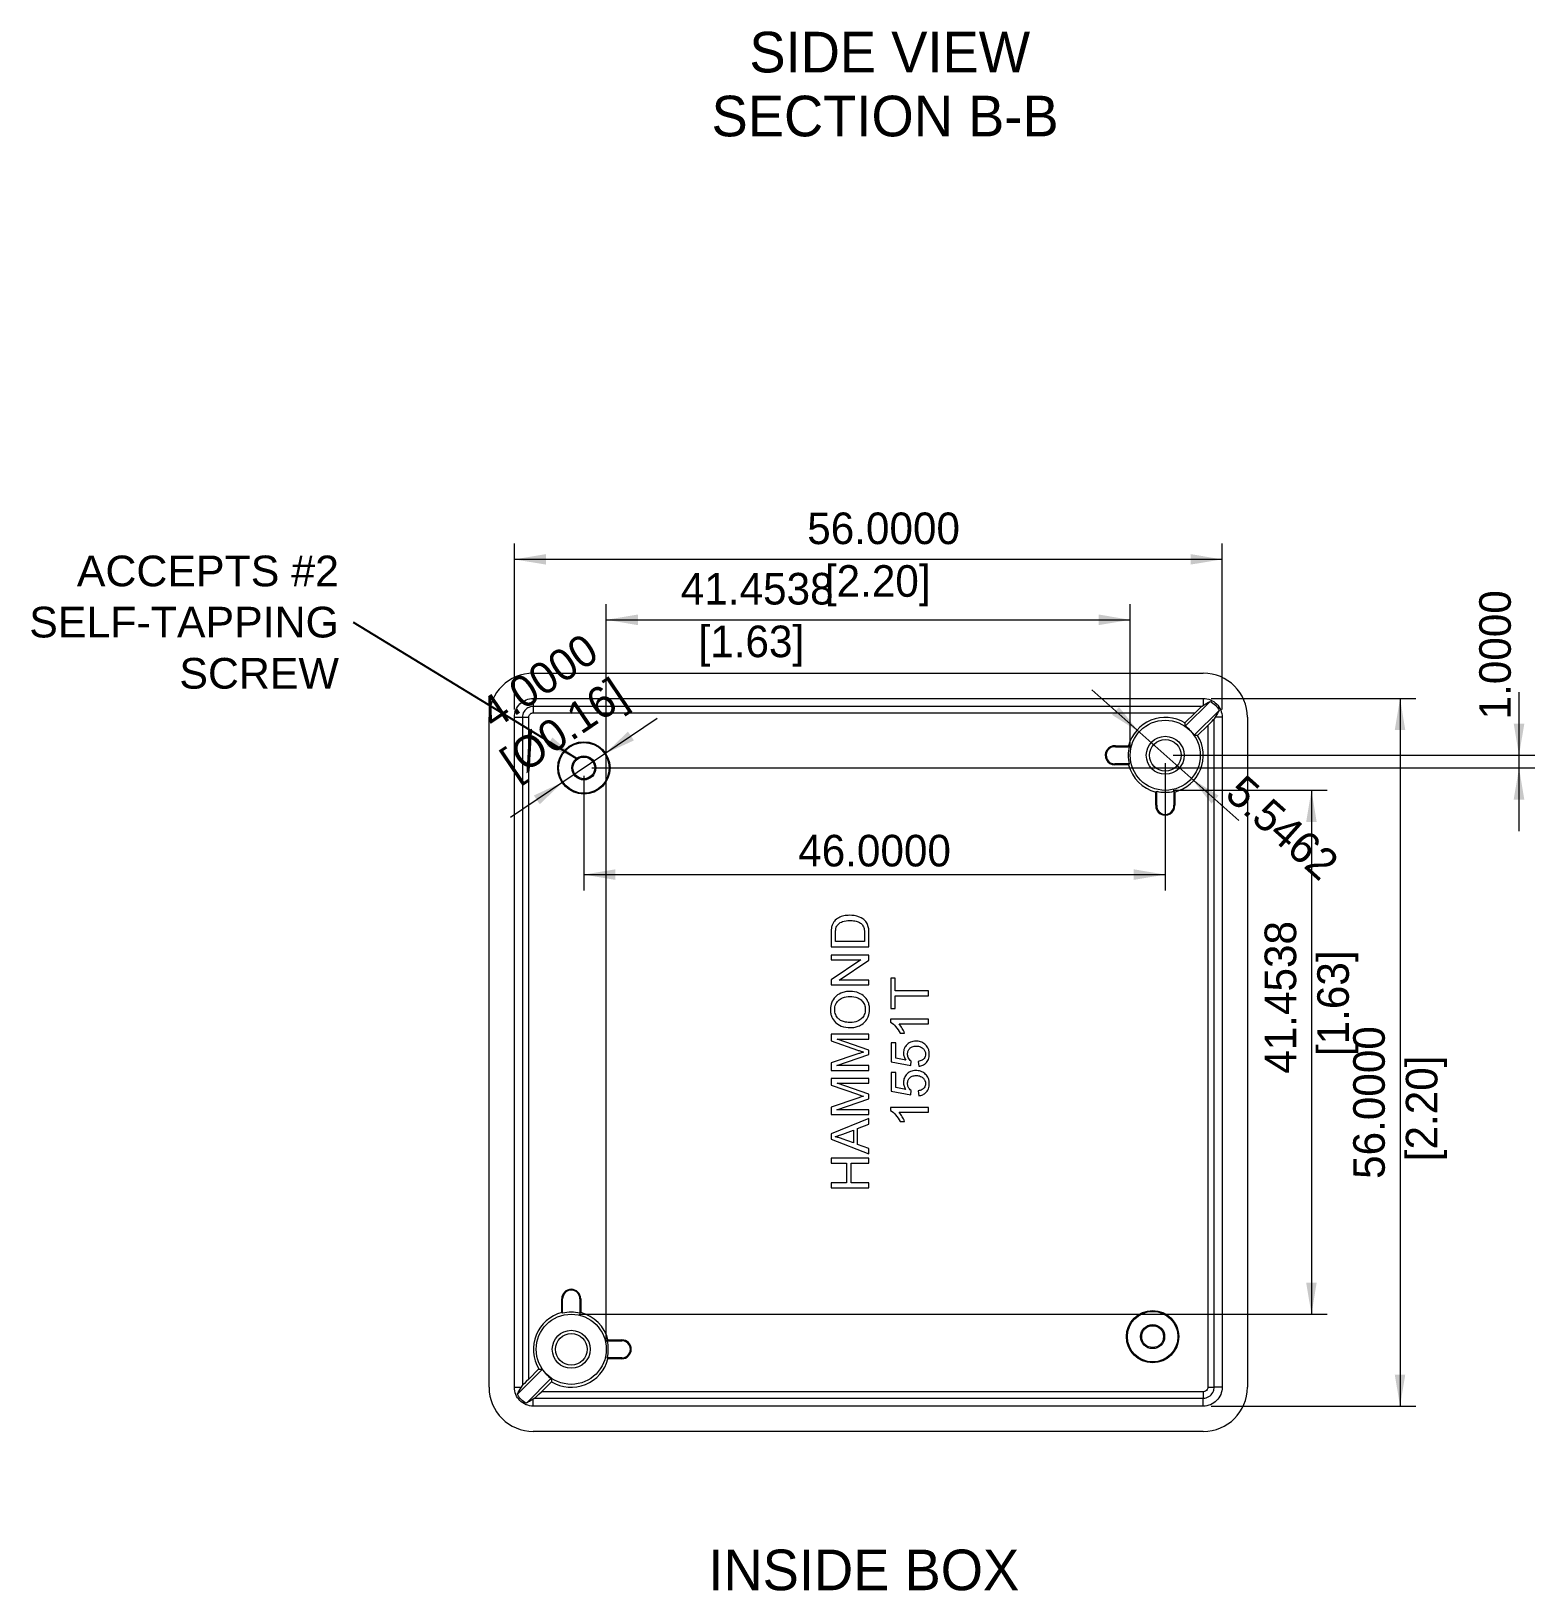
# Model space of a CAD drawing. Header units: millimetres. Extents: x 17 to 380, y -9 to 294.
# Drawn here: x 17.3 to 136.2, y 16.3 to 139.7 of the extents above; entities that cross this region are included whole.
import ezdxf

# ---------------------------------------------------------------- set-up
doc = ezdxf.new("R2010")
doc.units = ezdxf.units.MM
doc.layers.get('0').update_dxf_attribs({"linetype": 'CONTINUOUS', "lineweight": 25})
for name, color, linetype, lineweight in [('Dimension (ANSI)', 7, 'CONTINUOUS', 9), ('Symbol (ANSI)', 7, 'CONTINUOUS', 9), ('Visible (ANSI)', 7, 'CONTINUOUS', 9), ('Visible Narrow (ANSI)', 7, 'CONTINUOUS', 9)]:
    doc.layers.add(name, color=color, linetype=linetype, lineweight=lineweight)
doc.styles.add('Label Text (ANSI)', font='Label Text (ANSI)')
doc.styles.add('Note Text (ANSI)', font='Note Text (ANSI)')
doc.dimstyles.get("Standard").update_dxf_attribs({"dimtxt": 2.5, "dimasz": 2.5, "dimexe": 1.25, "dimexo": 0.625, "dimtad": 0, "dimtoh": 1, "dimdec": 4, "dimzin": 1, "dimdsep": 46, "dimtxsty": 'Standard', "dimcen": 0.09, "dimadec": 0, "dimazin": 0, "dimtfac": 1, "dimtdec": 4, "dimtofl": 0, "dimtmove": 0, "dimatfit": 3, "dimfxl": 1, "dimtolj": 1, "dimtzin": 0, "dimarcsym": 0})

# ---------------------------------------------------------------- blocks, each defined once
blk = doc.blocks.new('*D19')
at = {"layer": 'Dimension (ANSI)', "color": 0, "linetype": 'ByBlock', "lineweight": 0}
for p, q in [((110.64, 86.94), (126.84, 86.94)), ((125.59, 86.94), (125.59, 30.94)), ((110.64, 30.94), (126.84, 30.94))]:
    blk.add_line(p, q, dxfattribs=at)
for points in [[(125.59, 86.94), (126, 84.44), (125.17, 84.44)], [(125.59, 30.94), (125.17, 33.44), (126, 33.44)]]:
    blk.add_solid(points, dxfattribs=at)
at = {"layer": 'Dimension (ANSI)', "color": 0, "linetype": 'CONTINUOUS', "lineweight": -2, "insert": (125.59, 54.5), "char_height": 2.5, "width": 38.1944, "attachment_point": 5, "rotation": 90}
blk.add_mtext(' 56.0000\\X[2.20]', dxfattribs=at)
blk = doc.blocks.new('*D25')
at = {"layer": 'Dimension (ANSI)', "color": 0, "linetype": 'ByBlock', "lineweight": 0}
for p, q in [((55.51, 86.07), (55.51, 99.19)), ((111.51, 86.07), (111.51, 99.19)), ((111.51, 97.94), (55.51, 97.94))]:
    blk.add_line(p, q, dxfattribs=at)
for points in [[(55.51, 97.94), (58.01, 98.36), (58.01, 97.53)], [(111.51, 97.94), (109.01, 97.53), (109.01, 98.36)]]:
    blk.add_solid(points, dxfattribs=at)
at = {"layer": 'Dimension (ANSI)', "color": 0, "linetype": 'CONTINUOUS', "lineweight": -2, "insert": (84.26, 97.94), "char_height": 2.5, "width": 38.1944, "attachment_point": 5}
blk.add_mtext(' 56.0000\\X[2.20]', dxfattribs=at)
blk = doc.blocks.new('*D33')
at = {"layer": 'Dimension (ANSI)', "color": 0, "linetype": 'ByBlock', "lineweight": 0}
for p, q in [((62.78, 36.07), (62.78, 94.41)), ((104.24, 83.07), (104.24, 94.41)), ((62.78, 93.16), (104.24, 93.16))]:
    blk.add_line(p, q, dxfattribs=at)
for points in [[(62.78, 93.16), (65.28, 93.58), (65.28, 92.74)], [(104.24, 93.16), (101.74, 92.74), (101.74, 93.58)]]:
    blk.add_solid(points, dxfattribs=at)
at = {"layer": 'Dimension (ANSI)', "color": 0, "linetype": 'CONTINUOUS', "lineweight": -2, "insert": (74.26, 93.16), "char_height": 2.5, "width": 38.1944, "attachment_point": 5}
blk.add_mtext(' 41.4538\\X[1.63]', dxfattribs=at)
blk = doc.blocks.new('*D34')
at = {"layer": 'Dimension (ANSI)', "color": 0, "linetype": 'ByBlock', "lineweight": 0}
for p, q in [((107.64, 79.67), (119.83, 79.67)), ((118.58, 79.67), (118.58, 38.21)), ((60.64, 38.21), (119.83, 38.21))]:
    blk.add_line(p, q, dxfattribs=at)
for points in [[(118.58, 79.67), (118.99, 77.17), (118.16, 77.17)], [(118.58, 38.21), (118.16, 40.71), (118.99, 40.71)]]:
    blk.add_solid(points, dxfattribs=at)
at = {"layer": 'Dimension (ANSI)', "color": 0, "linetype": 'CONTINUOUS', "lineweight": -2, "insert": (118.58, 62.82), "char_height": 2.5, "width": 38.1944, "attachment_point": 5, "rotation": 90}
blk.add_mtext(' 41.4538\\X[1.63]', dxfattribs=at)
blk = doc.blocks.new('*D37')
at = {"layer": 'Dimension (ANSI)', "color": 0, "linetype": 'ByBlock', "lineweight": 0}
blk.add_line((66.81, 85.36), (55.21, 77.52), dxfattribs=at)
for points in [[(62.67, 82.56), (64.5, 84.31), (64.97, 83.62)], [(59.35, 80.32), (57.52, 78.57), (57.05, 79.26)]]:
    blk.add_solid(points, dxfattribs=at)
at = {"layer": 'Dimension (ANSI)', "color": 0, "linetype": 'CONTINUOUS', "lineweight": -2, "insert": (58.43, 86.02), "char_height": 2.5, "width": 38.1944, "attachment_point": 5, "rotation": 34.0861}
blk.add_mtext(' 4.0000\\X[%%C0.16]', dxfattribs=at)
blk = doc.blocks.new('*D38')
at = {"color": 0, "linetype": 'ByBlock', "lineweight": 0}
for p, q in [((107.01, 81.82), (107.01, 71.75)), ((61.01, 80.82), (61.01, 71.75)), ((61.01, 73), (107.01, 73))]:
    blk.add_line(p, q, dxfattribs=at)
for points in [[(61.01, 73), (63.51, 73.42), (63.51, 72.58)], [(107.01, 73), (104.51, 72.58), (104.51, 73.42)]]:
    blk.add_solid(points, dxfattribs=at)
at = {"color": 0, "linetype": 'CONTINUOUS', "lineweight": -2, "insert": (84.01, 74.88), "char_height": 2.5, "width": 17.3611, "attachment_point": 5}
blk.add_mtext('46.0000', dxfattribs=at)
blk = doc.blocks.new('*D39')
at = {"color": 0, "linetype": 'ByBlock', "lineweight": 0}
for p, q in [((135, 76.44), (135, 87.44)), ((107.64, 82.44), (136.25, 82.44)), ((61.64, 81.44), (136.25, 81.44))]:
    blk.add_line(p, q, dxfattribs=at)
for points in [[(135, 82.44), (134.58, 84.94), (135.42, 84.94)], [(135, 81.44), (135.42, 78.94), (134.58, 78.94)]]:
    blk.add_solid(points, dxfattribs=at)
at = {"color": 0, "linetype": 'CONTINUOUS', "lineweight": -2, "insert": (133.12, 90.39), "char_height": 2.5, "width": 14.6528, "attachment_point": 5, "rotation": 90}
blk.add_mtext('1.0000', dxfattribs=at)
blk = doc.blocks.new('*D40')
at = {"color": 0, "linetype": 'ByBlock', "lineweight": 0}
blk.add_line((101.2, 87.61), (112.82, 77.27), dxfattribs=at)
for points in [[(104.94, 84.28), (102.8, 85.64), (103.35, 86.26)], [(109.08, 80.6), (111.23, 79.25), (110.67, 78.62)]]:
    blk.add_solid(points, dxfattribs=at)
at = {"color": 0, "linetype": 'CONTINUOUS', "lineweight": -2, "insert": (116.27, 76.71), "char_height": 2.5, "width": 14.6528, "attachment_point": 5, "rotation": 318.3279}
blk.add_mtext('5.5462', dxfattribs=at)

msp = doc.modelspace()

# ---------------------------------------------------------------- linework, layer by layer
at = {"layer": 'Visible (ANSI)'}
for p, q in [((57.00754, 88.9408), (110.0142, 88.9408)), ((57.00754, 86.9408), (110.0142, 86.9408)), ((108.59859, 84.73563), (110.55954, 86.69658)), ((109.88531, 86.30677), (110.0142, 86.38911)), ((53.51087, 32.43747), (53.51087, 85.44413)), ((55.51087, 32.43747), (55.51087, 85.44413)), ((108.57035, 85.00362), (109.37398, 85.80724)), ((111.26664, 85.98947), (109.3057, 84.02853)), ((110.95917, 85.44413), (110.87683, 85.31524)), ((111.51087, 85.44413), (111.51087, 32.43747)), ((113.51087, 85.44413), (113.51087, 32.43747)), ((110.37731, 84.80391), (109.57368, 84.00029)), ((103.06443, 83.11887), (104.16022, 83.11887)), ((103.06712, 83.18869), (104.10559, 83.18869)), ((104.16073, 81.76062), (103.01087, 81.76062)), ((104.10613, 81.6908), (103.01087, 81.6908)), ((106.26298, 78.49705), (106.26298, 79.53552)), ((106.3328, 78.49437), (106.3328, 79.59016)), ((107.68894, 79.59016), (107.68894, 78.49437)), ((107.75876, 79.53552), (107.75876, 78.49705)), ((80.56842, 68.33067), (80.56842, 67.29713)), ((80.92285, 67.69499), (80.92285, 68.32609)), ((83.214, 68.33524), (83.214, 67.69499)), ((83.56842, 67.29713), (83.56842, 68.38097)), ((80.56842, 67.29713), (83.56842, 67.29713)), ((83.214, 67.69499), (80.92285, 67.69499)), ((83.56842, 66.63173), (80.56842, 66.63173)), ((80.56842, 66.63173), (80.56842, 66.25216)), ((80.56842, 66.25216), (82.92361, 66.25216)), ((82.92361, 66.25216), (80.56842, 64.67442)), ((81.21324, 64.64698), (83.56842, 66.22472)), ((83.56842, 66.22472), (83.56842, 66.63173)), ((80.56842, 64.67442), (80.56842, 64.2674)), ((80.56842, 64.2674), (83.56842, 64.2674)), ((83.56842, 64.64698), (81.21324, 64.64698)), ((83.56842, 64.2674), (83.56842, 64.64698)), ((85.64395, 64.79675), (85.28953, 64.79675)), ((85.28953, 64.79675), (85.28953, 62.4187)), ((85.64395, 63.80437), (85.64395, 64.79675)), ((88.28953, 63.80437), (85.64395, 63.80437)), ((85.64395, 62.4187), (85.64395, 63.4065)), ((85.64395, 63.4065), (88.28953, 63.4065)), ((88.28953, 63.4065), (88.28953, 63.80437)), ((85.28953, 62.4187), (85.64395, 62.4187)), ((88.28953, 61.5498), (85.2781, 61.5498)), ((85.2781, 61.5498), (85.2781, 61.31199)), ((85.9435, 61.18166), (88.28953, 61.18166)), ((88.28953, 61.18166), (88.28953, 61.5498)), ((83.56842, 60.37106), (80.56842, 60.37106)), ((80.56842, 60.37106), (80.56842, 59.83829)), ((80.56842, 59.83829), (82.65608, 59.11801)), ((83.56842, 59.11344), (81.05775, 59.9892)), ((81.05775, 59.9892), (83.56842, 59.9892)), ((83.56842, 59.9892), (83.56842, 60.37106)), ((85.68054, 59.68166), (85.3284, 59.68166)), ((85.3284, 59.68166), (85.3284, 58.1908)), ((85.68054, 58.48577), (85.68054, 59.68166)), ((86.03039, 60.44538), (86.38709, 60.44538)), ((82.69266, 58.8139), (80.56842, 58.10277)), ((80.56842, 58.10277), (80.56842, 57.50597)), ((81.01431, 57.88783), (83.56842, 58.75673)), ((83.56842, 58.75673), (83.56842, 59.11344)), ((85.3284, 58.1908), (86.86956, 57.90041)), ((86.48542, 58.32342), (85.68054, 58.48577)), ((86.86956, 57.90041), (86.91529, 58.24568)), ((87.47093, 58.22053), (87.50295, 57.83409)), ((80.56842, 57.50597), (83.56842, 57.50597)), ((83.56842, 56.87945), (80.56842, 56.87945)), ((80.56842, 56.87945), (80.56842, 56.34667)), ((83.56842, 57.88783), (81.01431, 57.88783)), ((83.56842, 57.50597), (83.56842, 57.88783)), ((83.56842, 56.49759), (83.56842, 56.87945)), ((85.68054, 57.35162), (85.3284, 57.35162)), ((85.3284, 57.35162), (85.3284, 55.86077)), ((85.68054, 56.15574), (85.68054, 57.35162)), ((80.56842, 56.34667), (82.65608, 55.6264)), ((83.56842, 55.62182), (81.05775, 56.49759)), ((81.05775, 56.49759), (83.56842, 56.49759)), ((83.56842, 55.26512), (83.56842, 55.62182)), ((85.3284, 55.86077), (86.86956, 55.57037)), ((86.48542, 55.99339), (85.68054, 56.15574)), ((86.86956, 55.57037), (86.91529, 55.91565)), ((87.47093, 55.8905), (87.50295, 55.50406)), ((82.69266, 55.32228), (80.56842, 54.61115)), ((80.56842, 54.61115), (80.56842, 54.01435)), ((81.01431, 54.39621), (83.56842, 55.26512)), ((83.56842, 54.39621), (81.01431, 54.39621)), ((83.56842, 54.01435), (83.56842, 54.39621)), ((88.28953, 54.5597), (85.2781, 54.5597)), ((85.2781, 54.5597), (85.2781, 54.3219)), ((88.28953, 54.19156), (88.28953, 54.5597)), ((80.56842, 54.01435), (83.56842, 54.01435)), ((83.56842, 53.71024), (80.56842, 52.48463)), ((82.66065, 52.90993), (83.56842, 53.25749)), ((83.56842, 53.25749), (83.56842, 53.71024)), ((85.9435, 54.19156), (88.28953, 54.19156)), ((86.03039, 53.45528), (86.38709, 53.45528)), ((80.56842, 52.48463), (80.56842, 52.05475)), ((80.56842, 52.05475), (83.56842, 50.90231)), ((82.33824, 51.76664), (81.45791, 52.0982)), ((81.50592, 52.47091), (82.33824, 52.78646)), ((82.33824, 52.78646), (82.33824, 51.76664)), ((82.66065, 51.65231), (82.66065, 52.90993)), ((83.56842, 51.32304), (82.66065, 51.65231)), ((83.56842, 50.90231), (83.56842, 51.32304)), ((83.56842, 50.56847), (80.56842, 50.56847)), ((80.56842, 50.56847), (80.56842, 50.1706)), ((80.56842, 50.1706), (81.80089, 50.1706)), ((81.80089, 50.1706), (81.80089, 48.61573)), ((82.15531, 48.61573), (82.15531, 50.1706)), ((82.15531, 50.1706), (83.56842, 50.1706)), ((83.56842, 50.1706), (83.56842, 50.56847)), ((81.80089, 48.61573), (80.56842, 48.61573)), ((80.56842, 48.61573), (80.56842, 48.21786)), ((80.56842, 48.21786), (83.56842, 48.21786)), ((83.56842, 48.61573), (82.15531, 48.61573)), ((83.56842, 48.21786), (83.56842, 48.61573)), ((59.26167, 38.34575), (59.26167, 39.4408)), ((59.33149, 38.29113), (59.33149, 39.4408)), ((60.69185, 39.4408), (60.69185, 38.29075)), ((60.76167, 39.4408), (60.76167, 38.34533)), ((62.86101, 36.12098), (64.01087, 36.12098)), ((62.91561, 36.1908), (64.01087, 36.1908)), ((64.01087, 34.76062), (62.86101, 34.76062)), ((64.01087, 34.6908), (62.91561, 34.6908)), ((55.7551, 31.89213), (57.71604, 33.85308)), ((56.64443, 33.07769), (57.44806, 33.88132)), ((56.06257, 32.43747), (56.14491, 32.56636)), ((58.42315, 33.14597), (56.4622, 31.18503)), ((58.45139, 32.87799), (57.64776, 32.07436)), ((57.13643, 31.57484), (57.00754, 31.4925)), ((110.0142, 30.9408), (57.00754, 30.9408)), ((110.0142, 28.9408), (57.00754, 28.9408))]:
    msp.add_line(p, q, dxfattribs=at)
for centre, radius in [((107.01087, 82.4408), 2.77308), ((107.01087, 82.4408), 1.5), ((61.01087, 81.4408), 2.06982), ((61.01087, 81.4408), 2), ((107.01087, 82.4408), 1.25), ((61.01087, 81.4408), 0.95), ((61.01087, 81.4408), 0.86272), ((106.01087, 36.4408), 2.06982), ((106.01087, 36.4408), 2), ((60.01087, 35.4408), 2.77308), ((106.01087, 36.4408), 0.95), ((106.01087, 36.4408), 0.86272), ((60.01087, 35.4408), 1.5), ((60.01087, 35.4408), 1.25)]:
    msp.add_circle(centre, radius, dxfattribs=at)
for centre, radius, start, end in [((107.01087, 82.4408), 3, 58.6792882, 165.5641499), ((107.01087, 82.4408), 3, 284.4358501, 31.3207118), ((107.01087, 82.4408), 2.79054, 34.6781832, 55.3218168), ((103.01087, 82.4408), 0.75, 85.6987777, 270), ((103.01087, 82.4408), 0.68018, 85.483301, 270), ((107.01087, 82.4408), 2.93018, 166.6200121, 193.4224483), ((107.01087, 82.4408), 3, 194.4775122, 255.5641499), ((107.01087, 82.4408), 2.93018, 256.6200121, 283.3799879), ((107.01087, 78.4408), 0.75, 175.6987777, 4.3012223), ((107.01087, 78.4408), 0.68018, 175.483301, 4.516699), ((60.01167, 39.4408), 0.75, 0.0000504, 180.0000504), ((60.01167, 39.4408), 0.68018, 0.0000504, 180.0000504), ((60.01087, 35.4408), 3, 104.4617704, 211.3207118), ((60.01087, 35.4408), 2.93018, 76.5615063, 103.406404), ((60.01087, 35.4408), 3, 14.4775243, 75.5067449), ((60.01087, 35.4408), 2.93018, 346.5775631, 13.4224597), ((64.01087, 35.4408), 0.75, 270.0000504, 90.0000504), ((64.01087, 35.4408), 0.68018, 270.0000504, 90.0000504), ((60.01087, 35.4408), 3, 238.6792882, 345.5224999), ((60.01087, 35.4408), 2.79054, 214.6781832, 235.3218168)]:
    msp.add_arc(centre, radius, start, end, dxfattribs=at)
for centre, major_axis, ratio, start_param, end_param in [((57.0142, 85.43747), (-2.47959, 2.47959), 0.998099156, 5.49873847, 7.067632145), ((110.00754, 85.43747), (2.47959, 2.47959), 0.998099156, 5.49873847, 7.067632145), ((109.38632, 85.80724), (0.50011, 0.49996), 0.012340715, 0.055977079, 1.583140175), ((110.37731, 84.81626), (0.49996, 0.50011), 0.012340715, 4.700045132, 6.227208228), ((57.0142, 32.44414), (-2.47959, -2.47959), 0.998099156, 5.49873847, 7.067632145), ((56.64443, 33.06535), (-0.49996, -0.50011), 0.012340715, 4.700045132, 6.227208228), ((110.00754, 32.44414), (2.47959, -2.47959), 0.998099156, 5.49873847, 7.067632145), ((57.63542, 32.07436), (-0.50011, -0.49996), 0.012340715, 0.055977079, 1.583140175)]:
    msp.add_ellipse(centre, major_axis=major_axis, ratio=ratio, start_param=start_param, end_param=end_param, dxfattribs=at)
for points, degree in [([(55.51087, 85.44413), (55.51089, 85.83723), (55.83499, 86.61668), (56.61445, 86.94078), (57.00754, 86.9408)], 3), ([(110.0142, 86.9408), (110.40729, 86.94078), (111.18675, 86.61668), (111.51085, 85.83723), (111.51087, 85.44413)], 3), ([(110.0142, 86.38911), (110.20834, 86.51313), (110.41831, 86.62453), (110.55954, 86.69658)], 3), ([(111.26664, 85.98947), (111.19459, 85.84824), (111.0832, 85.63828), (110.95917, 85.44413)], 3), ([(108.59859, 84.73563), (108.58669, 84.86741), (108.57035, 85.00362)], 2), ([(109.57368, 84.00029), (109.43747, 84.01662), (109.3057, 84.02853)], 2), ([(103.06712, 83.18869), (103.06578, 83.15293), (103.06443, 83.11887)], 2), ([(104.10559, 83.18869), (104.13291, 83.15345), (104.16022, 83.11887)], 2), ([(104.16073, 81.76062), (104.13343, 81.72604), (104.10613, 81.6908)], 2), ([(106.26298, 79.53552), (106.29822, 79.56284), (106.3328, 79.59016)], 2), ([(107.68894, 79.59016), (107.72352, 79.56284), (107.75876, 79.53552)], 2), ([(106.26298, 78.49705), (106.29875, 78.49571), (106.3328, 78.49437)], 2), ([(107.75876, 78.49705), (107.72299, 78.49571), (107.68894, 78.49437)], 2), ([(59.33149, 38.29113), (59.29691, 38.31844), (59.26167, 38.34575)], 2), ([(60.76167, 38.34533), (60.72643, 38.31804), (60.69185, 38.29075)], 2), ([(62.86101, 36.12098), (62.88831, 36.15556), (62.91561, 36.1908)], 2), ([(62.91561, 34.6908), (62.88831, 34.72604), (62.86101, 34.76062)], 2), ([(57.44806, 33.88132), (57.58427, 33.86498), (57.71604, 33.85308)], 2), ([(57.00754, 30.9408), (56.61445, 30.94082), (55.83499, 31.26493), (55.51089, 32.04438), (55.51087, 32.43747)], 3), ([(55.7551, 31.89213), (55.82715, 32.03336), (55.93854, 32.24333), (56.06257, 32.43747)], 3), ([(58.42315, 33.14597), (58.43505, 33.0142), (58.45139, 32.87799)], 2), ([(111.51087, 32.43747), (111.51085, 32.04438), (111.18675, 31.26493), (110.40729, 30.94082), (110.0142, 30.9408)], 3), ([(57.00754, 31.4925), (56.8134, 31.36848), (56.60343, 31.25708), (56.4622, 31.18503)], 3)]:
    msp.add_open_spline(points, degree=degree, dxfattribs=at)
for points, knots in [([(110.55954, 86.69658), (110.71917, 86.62723), (110.86393, 86.52808), (111.10463, 86.28437), (111.1996, 86.1438), (111.26664, 85.98947)], [-0.158763712, -0.158763712, -0.158763712, -0.158763712, -0.106634225, -0.106634225, -0.056191195, -0.056191195, -0.056191195, -0.056191195]), ([(80.82681, 69.30475), (80.77433, 69.24378), (80.7307, 69.17692), (80.65806, 69.02856), (80.63087, 68.94831), (80.61187, 68.86573)], [-0.049555214, -0.049555214, -0.049555214, -0.049555214, -0.025423628, -0.025423628, 0, 0, 0, 0]), ([(82.05242, 69.77807), (81.89418, 69.77807), (81.73485, 69.76442), (81.43215, 69.69924), (81.29984, 69.65266), (81.04483, 69.51777), (80.92599, 69.42331), (80.82681, 69.30475)], [-0.128553095, -0.128553095, -0.128553095, -0.128553095, -0.086546938, -0.086546938, -0.046371744, -0.046371744, 0, 0, 0, 0]), ([(80.98458, 68.83829), (81.00419, 68.88969), (81.03029, 68.93765), (81.09616, 69.02968), (81.13582, 69.07225), (81.2457, 69.16881), (81.3349, 69.23698), (81.64723, 69.34808), (81.84592, 69.36878), (82.04556, 69.36878)], [-0.177274087, -0.177274087, -0.177274087, -0.177274087, -0.145194123, -0.145194123, -0.111277469, -0.111277469, -0.059892833, -0.059892833, 0, 0, 0, 0]), ([(82.04556, 69.36878), (82.17845, 69.36878), (82.31573, 69.35977), (82.59281, 69.30763), (82.6915, 69.26823), (82.85002, 69.19366), (82.93349, 69.13938), (83.00364, 69.06923)], [-0.072930695, -0.072930695, -0.072930695, -0.072930695, -0.052568112, -0.052568112, -0.029760296, -0.029760296, 0, 0, 0, 0]), ([(83.56842, 68.38097), (83.56842, 68.57358), (83.54927, 68.82559), (83.40499, 69.17343), (83.33714, 69.27506), (83.14862, 69.4613), (83.02731, 69.55677), (82.52519, 69.7608), (82.23729, 69.77807), (82.05242, 69.77807)], [-0.202608905, -0.202608905, -0.202608905, -0.202608905, -0.132080254, -0.132080254, -0.093414758, -0.093414758, -0.055460754, -0.055460754, 0, 0, 0, 0]), ([(80.61187, 68.86573), (80.59503, 68.79393), (80.58523, 68.71258), (80.57112, 68.53883), (80.56842, 68.43135), (80.56842, 68.33067)], [-0.052211583, -0.052211583, -0.052211583, -0.052211583, -0.03020679, -0.03020679, 0, 0, 0, 0]), ([(80.92285, 68.32609), (80.92285, 68.42455), (80.92647, 68.53219), (80.94712, 68.70356), (80.96126, 68.77781), (80.98458, 68.83829)], [-0.045430089, -0.045430089, -0.045430089, -0.045430089, -0.019445423, -0.019445423, 0, 0, 0, 0]), ([(83.00364, 69.06923), (83.03875, 69.03492), (83.06815, 68.99563), (83.1205, 68.90555), (83.14213, 68.8541), (83.17777, 68.74423), (83.214, 68.61419), (83.214, 68.33524)], [-0.227965525, -0.227965525, -0.227965525, -0.227965525, -0.159986976, -0.159986976, -0.083684896, -0.083684896, 0, 0, 0, 0]), ([(82.073, 63.75978), (81.94291, 63.75978), (81.81304, 63.74884), (81.56541, 63.70073), (81.44895, 63.6655), (81.13207, 63.52767), (81.002, 63.42033), (80.75469, 63.17557), (80.66869, 63.00254), (80.54951, 62.71597), (80.51583, 62.52381), (80.51583, 62.32609)], [-0.129610265, -0.129610265, -0.129610265, -0.129610265, -0.119626436, -0.119626436, -0.110250909, -0.110250909, -0.093107085, -0.093107085, -0.059314795, -0.059314795, 0, 0, 0, 0]), ([(80.85653, 62.32838), (80.85653, 62.40188), (80.8634, 62.4749), (80.89283, 62.61642), (80.91457, 62.68362), (80.98251, 62.83374), (81.04531, 62.94028), (81.21743, 63.10627), (81.32261, 63.18653), (81.66935, 63.32314), (81.86962, 63.35048), (82.06842, 63.35048)], [-0.303227253, -0.303227253, -0.303227253, -0.303227253, -0.244158134, -0.244158134, -0.187063133, -0.187063133, -0.111737337, -0.111737337, -0.059641252, -0.059641252, 0, 0, 0, 0]), ([(82.06842, 63.35048), (82.27496, 63.35048), (82.48814, 63.32305), (82.81712, 63.18399), (82.92117, 63.10697), (83.09004, 62.93395), (83.1571, 62.83493), (83.25589, 62.59563), (83.27803, 62.46111), (83.27803, 62.32381)], [-0.163316681, -0.163316681, -0.163316681, -0.163316681, -0.113716448, -0.113716448, -0.077656709, -0.077656709, -0.041192396, -0.041192396, 0, 0, 0, 0]), ([(83.61873, 62.32609), (83.61873, 62.43272), (83.60828, 62.53837), (83.56453, 62.74585), (83.53196, 62.84548), (83.39695, 63.14726), (83.2865, 63.27173), (83.07943, 63.47813), (82.9169, 63.56951), (82.54894, 63.72128), (82.31329, 63.75978), (82.073, 63.75978)], [-0.161056289, -0.161056289, -0.161056289, -0.161056289, -0.15089599, -0.15089599, -0.140852205, -0.140852205, -0.119393907, -0.119393907, -0.072088281, -0.072088281, 0, 0, 0, 0]), ([(80.51583, 62.32609), (80.51583, 62.22111), (80.52453, 62.11628), (80.5627, 61.9163), (80.59066, 61.82214), (80.6988, 61.56864), (80.79879, 61.42647), (81.00969, 61.22123), (81.15197, 61.10242), (81.60829, 60.92312), (81.85969, 60.89012), (82.1073, 60.89012)], [-0.382869315, -0.382869315, -0.382869315, -0.382869315, -0.317796171, -0.317796171, -0.256681164, -0.256681164, -0.146973576, -0.146973576, -0.074281675, -0.074281675, 0, 0, 0, 0]), ([(82.11187, 61.29941), (81.97755, 61.29941), (81.83921, 61.3084), (81.59722, 61.3527), (81.48748, 61.38404), (81.29807, 61.47449), (81.21723, 61.52937), (81.05925, 61.69331), (80.98397, 61.80406), (80.88051, 62.05269), (80.85653, 62.18851), (80.85653, 62.32838)], [-0.184105868, -0.184105868, -0.184105868, -0.184105868, -0.143759723, -0.143759723, -0.110258116, -0.110258116, -0.080785029, -0.080785029, -0.041959956, -0.041959956, 0, 0, 0, 0]), ([(82.1073, 60.89012), (82.22812, 60.89012), (82.34779, 60.90212), (82.58341, 60.95209), (82.69683, 60.98935), (82.92855, 61.09308), (83.08107, 61.17811), (83.34646, 61.44755), (83.44413, 61.59591), (83.58587, 61.93752), (83.61873, 62.1293), (83.61873, 62.32609)], [-0.283856356, -0.283856356, -0.283856356, -0.283856356, -0.228100043, -0.228100043, -0.172710387, -0.172710387, -0.110944541, -0.110944541, -0.059038581, -0.059038581, 0, 0, 0, 0]), ([(83.27803, 62.32381), (83.27803, 62.25292), (83.27199, 62.18228), (83.24578, 62.04651), (83.22651, 61.98225), (83.14964, 61.80157), (83.07608, 61.69814), (82.91757, 61.54337), (82.81152, 61.45593), (82.47756, 61.32401), (82.29361, 61.29941), (82.11187, 61.29941)], [-0.260989589, -0.260989589, -0.260989589, -0.260989589, -0.22031359, -0.22031359, -0.181643746, -0.181643746, -0.107645707, -0.107645707, -0.054520715, -0.054520715, 0, 0, 0, 0]), ([(85.2781, 61.31199), (85.43615, 61.2339), (85.5743, 61.10229), (85.82375, 60.8239), (85.93891, 60.64139), (86.03039, 60.44538)], [-0.112131722, -0.112131722, -0.112131722, -0.112131722, -0.064891464, -0.064891464, 0, 0, 0, 0]), ([(86.38709, 60.44538), (86.33248, 60.59166), (86.25379, 60.73483), (86.12539, 60.95345), (86.03992, 61.07997), (85.9435, 61.18166)], [-0.076275518, -0.076275518, -0.076275518, -0.076275518, -0.042041873, -0.042041873, 0, 0, 0, 0]), ([(87.26972, 59.82342), (87.19528, 59.82342), (87.1209, 59.81729), (86.97944, 59.79023), (86.91298, 59.77044), (86.71738, 59.68633), (86.62265, 59.60833), (86.47496, 59.45567), (86.41119, 59.36204), (86.31888, 59.13945), (86.29792, 59.01654), (86.29792, 58.8905)], [-0.130923399, -0.130923399, -0.130923399, -0.130923399, -0.115733379, -0.115733379, -0.101532902, -0.101532902, -0.07228572, -0.07228572, -0.037814319, -0.037814319, 0, 0, 0, 0]), ([(86.62261, 58.79217), (86.62261, 58.88599), (86.63716, 58.97883), (86.70362, 59.13629), (86.74651, 59.19854), (86.84142, 59.29155), (86.90369, 59.34201), (87.09461, 59.41799), (87.19971, 59.43242), (87.30401, 59.43242)], [-0.154415597, -0.154415597, -0.154415597, -0.154415597, -0.103454469, -0.103454469, -0.061607413, -0.061607413, -0.031290324, -0.031290324, 0, 0, 0, 0]), ([(87.97627, 59.58562), (87.87823, 59.66405), (87.77, 59.72392), (87.52781, 59.80544), (87.39969, 59.82342), (87.26972, 59.82342)], [-0.07665693, -0.07665693, -0.07665693, -0.07665693, -0.038993716, -0.038993716, 0, 0, 0, 0]), ([(87.30401, 59.43242), (87.36655, 59.43242), (87.42933, 59.42754), (87.54697, 59.40552), (87.60178, 59.38953), (87.75818, 59.32198), (87.82605, 59.2629), (87.92256, 59.16275), (87.96433, 59.10156), (88.02431, 58.95715), (88.03801, 58.87803), (88.03801, 58.79675)], [-0.086415471, -0.086415471, -0.086415471, -0.086415471, -0.075805782, -0.075805782, -0.066112252, -0.066112252, -0.046907312, -0.046907312, -0.024386266, -0.024386266, 0, 0, 0, 0]), ([(88.33984, 58.79903), (88.33984, 58.88973), (88.33081, 58.98025), (88.2901, 59.15068), (88.26042, 59.22914), (88.15811, 59.41372), (88.07542, 59.50705), (87.97627, 59.58562)], [-0.090517843, -0.090517843, -0.090517843, -0.090517843, -0.06330798, -0.06330798, -0.037951449, -0.037951449, 0, 0, 0, 0]), ([(82.65608, 59.11801), (82.74647, 59.0868), (82.84413, 59.05342), (82.99843, 59.00199), (83.07206, 58.97784), (83.13626, 58.95795)], [-0.04907843, -0.04907843, -0.04907843, -0.04907843, -0.020162516, -0.020162516, 0, 0, 0, 0]), ([(83.13626, 58.95795), (83.07795, 58.93973), (83.0099, 58.91781), (82.86785, 58.87168), (82.77666, 58.84168), (82.69266, 58.8139)], [-0.044702495, -0.044702495, -0.044702495, -0.044702495, -0.026540993, -0.026540993, 0, 0, 0, 0]), ([(86.29792, 58.8905), (86.29792, 58.79118), (86.31361, 58.69439), (86.37751, 58.50113), (86.42594, 58.40902), (86.48542, 58.32342)], [-0.061061086, -0.061061086, -0.061061086, -0.061061086, -0.031269137, -0.031269137, 0, 0, 0, 0]), ([(86.91529, 58.24568), (86.86165, 58.27956), (86.81456, 58.32094), (86.74354, 58.40568), (86.70207, 58.46307), (86.63736, 58.6189), (86.62261, 58.70438), (86.62261, 58.79217)], [-0.083304612, -0.083304612, -0.083304612, -0.083304612, -0.05061572, -0.05061572, -0.026337635, -0.026337635, 0, 0, 0, 0]), ([(88.03801, 58.79675), (88.03801, 58.73415), (88.02954, 58.6724), (87.99129, 58.55548), (87.96319, 58.50298), (87.8739, 58.38739), (87.81572, 58.3445), (87.6748, 58.26457), (87.57225, 58.23605), (87.47093, 58.22053)], [-0.074108672, -0.074108672, -0.074108672, -0.074108672, -0.061099544, -0.061099544, -0.048547158, -0.048547158, -0.030747928, -0.030747928, 0, 0, 0, 0]), ([(87.50295, 57.83409), (87.61258, 57.84466), (87.71975, 57.86985), (87.91555, 57.9577), (87.99999, 58.01616), (88.13085, 58.14757), (88.20806, 58.23917), (88.31871, 58.51232), (88.33984, 58.65536), (88.33984, 58.79903)], [-0.208330101, -0.208330101, -0.208330101, -0.208330101, -0.146758377, -0.146758377, -0.088380584, -0.088380584, -0.043100912, -0.043100912, 0, 0, 0, 0]), ([(87.26972, 57.49339), (87.19528, 57.49339), (87.1209, 57.48726), (86.97944, 57.4602), (86.91298, 57.44041), (86.71738, 57.3563), (86.62265, 57.2783), (86.47496, 57.12564), (86.41119, 57.03201), (86.31888, 56.80942), (86.29792, 56.68651), (86.29792, 56.56047)], [-0.130923399, -0.130923399, -0.130923399, -0.130923399, -0.115733379, -0.115733379, -0.101532902, -0.101532902, -0.07228572, -0.07228572, -0.037814319, -0.037814319, 0, 0, 0, 0]), ([(86.62261, 56.46214), (86.62261, 56.55596), (86.63716, 56.6488), (86.70362, 56.80626), (86.74651, 56.86851), (86.84142, 56.96152), (86.90369, 57.01198), (87.09461, 57.08796), (87.19971, 57.10239), (87.30401, 57.10239)], [-0.154415597, -0.154415597, -0.154415597, -0.154415597, -0.103454469, -0.103454469, -0.061607413, -0.061607413, -0.031290324, -0.031290324, 0, 0, 0, 0]), ([(87.97627, 57.25559), (87.87823, 57.33402), (87.77, 57.39389), (87.52781, 57.47541), (87.39969, 57.49339), (87.26972, 57.49339)], [-0.07665693, -0.07665693, -0.07665693, -0.07665693, -0.038993716, -0.038993716, 0, 0, 0, 0]), ([(87.30401, 57.10239), (87.36655, 57.10239), (87.42933, 57.09751), (87.54697, 57.07549), (87.60178, 57.0595), (87.75818, 56.99195), (87.82605, 56.93287), (87.92256, 56.83272), (87.96433, 56.77152), (88.02431, 56.62712), (88.03801, 56.548), (88.03801, 56.46672)], [-0.086415471, -0.086415471, -0.086415471, -0.086415471, -0.075805782, -0.075805782, -0.066112252, -0.066112252, -0.046907312, -0.046907312, -0.024386266, -0.024386266, 0, 0, 0, 0]), ([(88.33984, 56.469), (88.33984, 56.5597), (88.33081, 56.65022), (88.2901, 56.82065), (88.26042, 56.89911), (88.15811, 57.08369), (88.07542, 57.17702), (87.97627, 57.25559)], [-0.090517843, -0.090517843, -0.090517843, -0.090517843, -0.06330798, -0.06330798, -0.037951449, -0.037951449, 0, 0, 0, 0]), ([(82.65608, 55.6264), (82.74647, 55.59518), (82.84413, 55.56181), (82.99843, 55.51037), (83.07206, 55.48623), (83.13626, 55.46634)], [-0.04907843, -0.04907843, -0.04907843, -0.04907843, -0.020162516, -0.020162516, 0, 0, 0, 0]), ([(86.29792, 56.56047), (86.29792, 56.46115), (86.31361, 56.36436), (86.37751, 56.1711), (86.42594, 56.07899), (86.48542, 55.99339)], [-0.061061086, -0.061061086, -0.061061086, -0.061061086, -0.031269137, -0.031269137, 0, 0, 0, 0]), ([(86.91529, 55.91565), (86.86165, 55.94953), (86.81456, 55.99091), (86.74354, 56.07565), (86.70207, 56.13304), (86.63736, 56.28887), (86.62261, 56.37435), (86.62261, 56.46214)], [-0.083304612, -0.083304612, -0.083304612, -0.083304612, -0.05061572, -0.05061572, -0.026337635, -0.026337635, 0, 0, 0, 0]), ([(88.03801, 56.46672), (88.03801, 56.40412), (88.02954, 56.34237), (87.99129, 56.22545), (87.96319, 56.17295), (87.8739, 56.05736), (87.81572, 56.01447), (87.6748, 55.93454), (87.57225, 55.90602), (87.47093, 55.8905)], [-0.074108672, -0.074108672, -0.074108672, -0.074108672, -0.061099544, -0.061099544, -0.048547158, -0.048547158, -0.030747928, -0.030747928, 0, 0, 0, 0]), ([(87.50295, 55.50406), (87.61258, 55.51463), (87.71975, 55.53982), (87.91555, 55.62767), (87.99999, 55.68613), (88.13085, 55.81754), (88.20806, 55.90914), (88.31871, 56.18229), (88.33984, 56.32533), (88.33984, 56.469)], [-0.208330101, -0.208330101, -0.208330101, -0.208330101, -0.146758377, -0.146758377, -0.088380584, -0.088380584, -0.043100912, -0.043100912, 0, 0, 0, 0]), ([(83.13626, 55.46634), (83.07795, 55.44811), (83.0099, 55.4262), (82.86785, 55.38007), (82.77666, 55.35006), (82.69266, 55.32228)], [-0.044702495, -0.044702495, -0.044702495, -0.044702495, -0.026540993, -0.026540993, 0, 0, 0, 0]), ([(85.2781, 54.3219), (85.43615, 54.24381), (85.5743, 54.1122), (85.82375, 53.83381), (85.93891, 53.6513), (86.03039, 53.45528)], [-0.112131722, -0.112131722, -0.112131722, -0.112131722, -0.064891464, -0.064891464, 0, 0, 0, 0]), ([(86.38709, 53.45528), (86.33248, 53.60157), (86.25379, 53.74474), (86.12539, 53.96336), (86.03992, 54.08988), (85.9435, 54.19156)], [-0.076275518, -0.076275518, -0.076275518, -0.076275518, -0.042041873, -0.042041873, 0, 0, 0, 0]), ([(80.88397, 52.26054), (80.97504, 52.28632), (81.07114, 52.31716), (81.27489, 52.38607), (81.39305, 52.42875), (81.50592, 52.47091)], [-0.064471973, -0.064471973, -0.064471973, -0.064471973, -0.036148248, -0.036148248, 0, 0, 0, 0]), ([(81.45791, 52.0982), (81.36351, 52.13218), (81.26805, 52.16292), (81.07651, 52.2171), (80.98066, 52.24059), (80.88397, 52.26054)], [-0.059715723, -0.059715723, -0.059715723, -0.059715723, -0.029618575, -0.029618575, 0, 0, 0, 0]), ([(56.4622, 31.18503), (56.30257, 31.25438), (56.15781, 31.35353), (55.91711, 31.59724), (55.82214, 31.73781), (55.7551, 31.89213)], [-0.158763712, -0.158763712, -0.158763712, -0.158763712, -0.106634225, -0.106634225, -0.056191195, -0.056191195, -0.056191195, -0.056191195])]:
    msp.add_open_spline(points, degree=3, knots=knots, dxfattribs=at)
at = {"layer": 'Visible Narrow (ANSI)'}
for p, q in [((57.00754, 86.9408), (57.00754, 86.30677)), ((110.0142, 86.9408), (110.0142, 86.38911)), ((55.51087, 85.44413), (56.14491, 85.44413)), ((56.14491, 85.44413), (56.64443, 85.44413)), ((56.14491, 85.44413), (56.14491, 32.56636)), ((56.64443, 33.07769), (56.64443, 85.44413)), ((109.88531, 86.30677), (57.00754, 86.30677)), ((57.00754, 86.30677), (57.00754, 85.80724)), ((57.00754, 85.80724), (109.37398, 85.80724)), ((110.87683, 32.43747), (110.87683, 85.31524)), ((111.51087, 85.44413), (110.95917, 85.44413)), ((110.37731, 84.80391), (110.37731, 32.43747)), ((103.01087, 81.6908), (103.01087, 81.76062)), ((59.26167, 39.4408), (59.33149, 39.4408)), ((60.76167, 39.4408), (60.69185, 39.4408)), ((64.01087, 36.1908), (64.01087, 36.12098)), ((64.01087, 34.6908), (64.01087, 34.76062)), ((55.51087, 32.43747), (56.06257, 32.43747)), ((110.37731, 32.43747), (110.87683, 32.43747)), ((111.51087, 32.43747), (110.87683, 32.43747)), ((57.00754, 30.9408), (57.00754, 31.4925)), ((57.13643, 31.57484), (110.0142, 31.57484)), ((110.0142, 32.07436), (57.64776, 32.07436)), ((110.0142, 32.07436), (110.0142, 31.57484)), ((110.0142, 30.9408), (110.0142, 31.57484))]:
    msp.add_line(p, q, dxfattribs=at)
for points, knots in [([(57.00754, 86.30677), (56.95175, 86.30677), (56.89546, 86.30135), (56.7516, 86.27306), (56.66605, 86.24188), (56.45918, 86.12656), (56.35073, 86.02291), (56.18905, 85.76175), (56.14491, 85.60257), (56.14491, 85.44413)], [0, 0, 0, 0, 0.00709896, 0.00709896, 0.018457296, 0.018457296, 0.036630633, 0.036630633, 0.056791679, 0.056791679, 0.056791679, 0.056791679]), ([(56.64443, 85.44413), (56.64443, 85.51134), (56.66311, 85.5785), (56.73099, 85.68814), (56.77638, 85.73148), (56.86306, 85.77981), (56.89904, 85.79296), (56.95998, 85.80495), (56.98388, 85.80724), (57.00754, 85.80724)], [-0.056791679, -0.056791679, -0.056791679, -0.056791679, -0.036630633, -0.036630633, -0.018457296, -0.018457296, -0.00709896, -0.00709896, 0, 0, 0, 0]), ([(110.37731, 32.43747), (110.37731, 32.41381), (110.37502, 32.38992), (110.36303, 32.32897), (110.34988, 32.29299), (110.30155, 32.20631), (110.25821, 32.16092), (110.14857, 32.09304), (110.0814, 32.07436), (110.0142, 32.07436)], [-0.056791679, -0.056791679, -0.056791679, -0.056791679, -0.049692719, -0.049692719, -0.038334383, -0.038334383, -0.020161046, -0.020161046, 0, 0, 0, 0]), ([(110.0142, 31.57484), (110.17263, 31.57484), (110.33182, 31.61899), (110.59297, 31.78066), (110.69662, 31.88912), (110.81195, 32.09598), (110.84312, 32.18154), (110.87142, 32.32539), (110.87683, 32.38169), (110.87683, 32.43747)], [0, 0, 0, 0, 0.020161046, 0.020161046, 0.038334383, 0.038334383, 0.049692719, 0.049692719, 0.056791679, 0.056791679, 0.056791679, 0.056791679])]:
    msp.add_open_spline(points, degree=3, knots=knots, dxfattribs=at)

# ---------------------------------------------------------------- texts
at = {"layer": 'Symbol (ANSI)'}
for s, insert, char_height, width, attachment_point, style in [('SIDE VIEW', (74.10198, 136.42714), 3.214286, 29.6428564, 7, 'Label Text (ANSI)'), ('SECTION B-B', (71.10941, 131.36881), 3.2142856, 35.5357133, 7, 'Label Text (ANSI)'), ('\\fArial|b0|i0;ACCEPTS #2\\P\\fArial|b0|i0;SELF-TAPPING\\P\\fArial|b0|i0;SCREW', (41.63065, 92.96061), 2.4285715, 61.8611118, 6, 'Note Text (ANSI)'), ('INSIDE BOX', (70.85511, 16.33056), 3.214286, 32.4107134, 7, 'Label Text (ANSI)')]:
    msp.add_mtext(s, dxfattribs=dict(at, insert=insert, char_height=char_height, width=width, attachment_point=attachment_point, style=style))

# ---------------------------------------------------------------- dimensions: what is measured, and where the dimension line sits
dim = msp.add_linear_dim(base=(135, 82.4408), p1=(61.01087, 81.4408), p2=(107.01087, 82.4408), angle=90, dimstyle='Standard')
dim.commit()
dim.dimension.update_dxf_attribs({"geometry": '*D39', "text_midpoint": (133.125, 81.9408)})
dim = msp.add_diameter_dim_2p(p1=(104.93948, 84.28453), p2=(109.08226, 80.59707), dimstyle='Standard')
dim.commit()
dim.dimension.update_dxf_attribs({"geometry": '*D40', "text_midpoint": (108.2575, 83.84136)})
dim = msp.add_linear_dim(base=(107.01087, 73), p1=(61.01087, 81.4408), p2=(107.01087, 82.4408), dimstyle='Standard')
dim.commit()
dim.dimension.update_dxf_attribs({"geometry": '*D38', "text_midpoint": (84.01087, 74.875)})
at = {"layer": 'Dimension (ANSI)'}
for base, p1, p2, angle, text, picture, middle in [((55.51087, 97.94413), (111.51087, 85.44413), (55.51087, 85.44413), 180, ' <>\\X[2.20]', '*D25', (84.26388, 97.94413)), ((104.23779, 93.16089), (62.78395, 35.4408), (104.23779, 82.4408), 180, ' <>\\X[1.63]', '*D33', (74.2616, 93.16089)), ((125.58571, 30.9408), (110.0142, 86.9408), (110.0142, 30.9408), 270, ' <>\\X[2.20]', '*D19', (125.58571, 54.49655)), ((118.57715, 38.21389), (107.01087, 79.66772), (60.01087, 38.21389), 90, ' <>\\X[1.63]', '*D34', (118.57715, 62.82436))]:
    dim = msp.add_linear_dim(base=base, p1=p1, p2=p2, angle=angle, text=text, dimstyle='Standard', dxfattribs=at)
    dim.commit()
    dim.dimension.update_dxf_attribs({"geometry": picture, "text_midpoint": middle})
dim = msp.add_diameter_dim_2p(p1=(62.66726, 82.56168), p2=(59.35448, 80.31993), text=' <>\\X[%%C0.16]', dimstyle='Standard', dxfattribs=at)
dim.commit()
dim.dimension.update_dxf_attribs({"geometry": '*D37', "text_midpoint": (40.44317, 73.84196)})

# ---------------------------------------------------------------- leaders
at = {"layer": 'Symbol (ANSI)'}
msp.add_leader([(60.43631, 82.19736), (42.7735, 92.96061)], dimstyle='Standard', dxfattribs=at)

doc.saveas('drawing.dxf')
